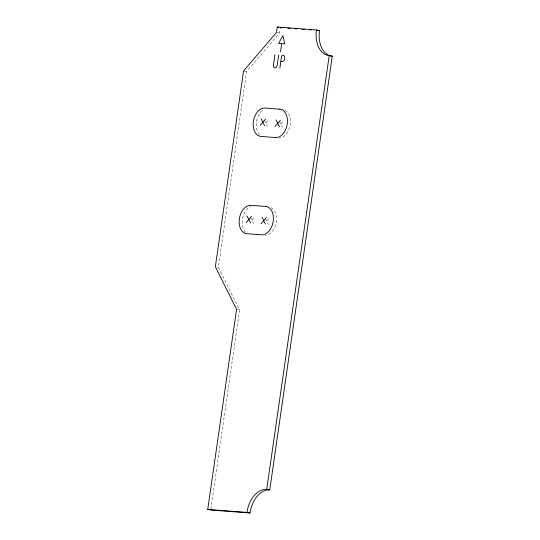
<?xml version="1.0" encoding="UTF-8"?>
<svg xmlns="http://www.w3.org/2000/svg" width="540" height="540" viewBox="0 0 540 540"><rect width="100%" height="100%" fill="white"/><g stroke="black" fill="none" stroke-linecap="round" stroke-linejoin="round"><path stroke-width="0.41" stroke-dasharray="2.7 2.03" d="M210.884 509.186L239.598 309.926L218.376 267.334L246.584 71.591L279.49 33.102L280.172 28.384M265.882 122.816L268.535 119.705M280.766 123.944L283.426 120.839M251.856 220.111L254.516 217.006M266.747 221.238L269.399 218.133M276.466 32.508L279.49 33.102M243.56 70.99L246.584 71.591M216.864 267.037L218.376 267.334M237.33 309.481L239.598 309.926M279.396 121.196L282.481 127.386M264.506 120.062L267.597 126.259M265.376 218.491L268.461 224.681M250.486 217.357L253.571 223.553M245.349 232.038A14.364 9.463 -78.8 0 1 242.636 218.005A14.364 9.463 -78.8 0 1 250.756 206.442M271.175 207.725A14.364 9.463 -78.8 0 1 275.974 223.351A14.364 9.463 -78.8 0 1 265.322 235.447M259.375 134.744A14.364 9.463 -78.8 0 1 256.561 121.169A14.364 9.463 -78.8 0 1 264.141 109.431M285.194 110.423A14.364 9.463 -78.8 0 1 289.994 126.056A14.364 9.463 -78.8 0 1 279.342 138.152"/><path stroke-width="0.81" d="M207.738 509.423L236.574 309.326L215.352 266.733L243.56 70.99L276.466 32.508L277.256 27L316.501 29.977L319.531 30.578A24.617 16.22 -78.8 0 0 332.262 56.133L269.75 489.908A24.617 16.22 -78.8 0 0 250.007 513L210.769 510.023L207.738 509.423L246.982 512.399L250.007 513M274.961 54.695L273.476 65.002A2.842 1.87 -78.8 0 0 274.948 67.952A2.842 1.87 -78.8 0 0 277.223 65.286L278.707 54.979M280.517 51.84L281.711 43.578L284.776 43.808L282.852 35.62L278.64 43.342L281.488 43.558M279.848 68.182L281.495 56.727A1.539 1.013 -78.8 0 1 282.731 55.283L283.048 55.309A3.166 2.086 -78.8 0 1 284.688 58.59A3.166 2.086 -78.8 0 1 282.15 61.56L281.029 61.472M246.982 512.399A24.617 16.22 -78.8 0 1 266.726 489.308L329.231 55.532A24.617 16.22 -78.8 0 1 316.501 29.977M260.192 125.327L265.511 119.111M275.076 126.455L280.395 120.238M246.173 222.622L251.492 216.405M261.056 223.749L266.375 217.532M280.287 27.601L282.791 27.79M287.8 28.168L290.304 28.357M294.482 28.674L296.987 28.863M301.995 29.248L304.499 29.437M309.508 29.815L311.182 29.943M316.19 30.321L319.531 30.578M277.256 27L278.768 27.297M329.231 55.532L332.262 56.133M266.726 489.308L269.75 489.908M276.021 119.907L279.45 126.785M261.137 118.78L264.566 125.658M262.001 217.202L265.43 224.08M247.118 216.074L250.547 222.953M279.781 109.154L264.897 108.027A14.364 9.463 -78.8 0 0 253.382 121.5A14.364 9.463 -78.8 0 0 260.807 136.404L275.69 137.538A14.364 9.463 -78.8 0 0 287.213 124.065A14.364 9.463 -78.8 0 0 279.781 109.154M265.761 206.456L250.877 205.322A14.364 9.463 -78.8 0 0 239.362 218.794A14.364 9.463 -78.8 0 0 246.787 233.705L261.671 234.833A14.364 9.463 -78.8 0 0 273.186 221.36A14.364 9.463 -78.8 0 0 265.761 206.456"/></g></svg>
